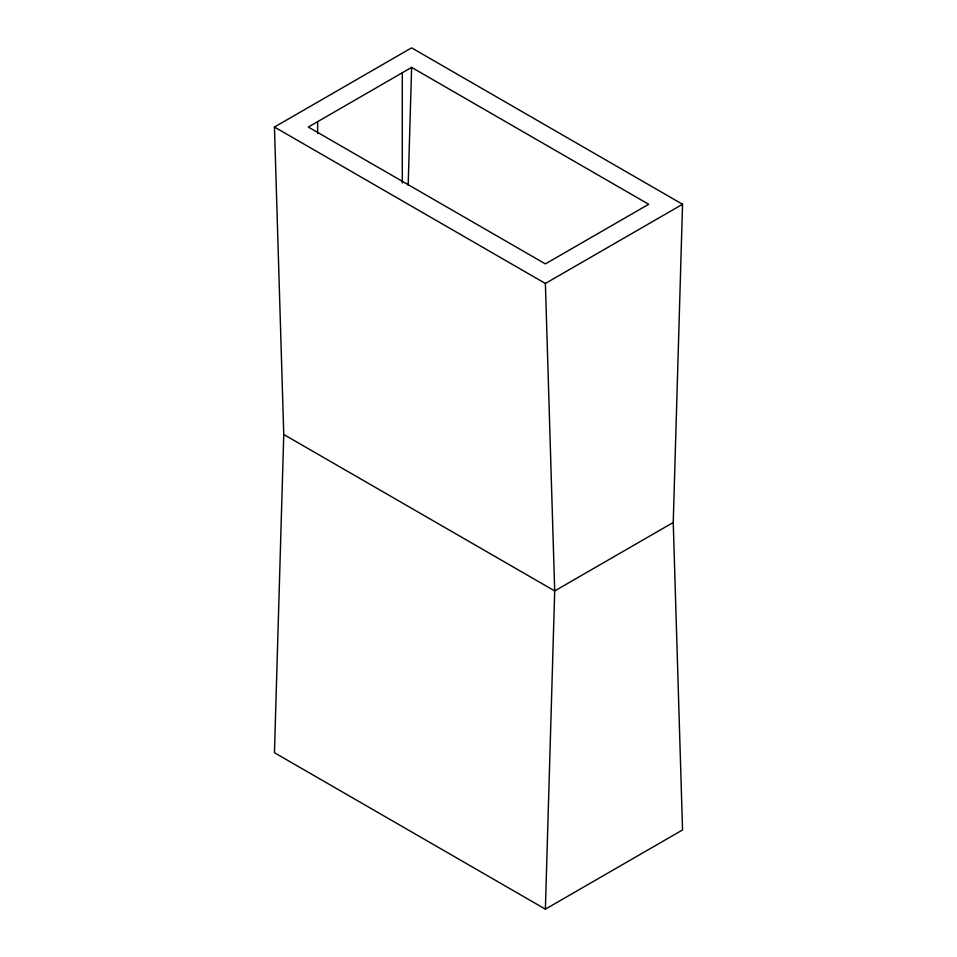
<?xml version="1.0" encoding="UTF-8"?>
<svg xmlns="http://www.w3.org/2000/svg" width="957" height="957" viewBox="0 0 957 957"><rect width="100%" height="100%" fill="white"/><g stroke="black" fill="none" stroke-linecap="round" stroke-linejoin="round"><path stroke-width="1.44" d="M283.762 434.502L274.456 752.728L545.382 909.15L682.544 829.958L673.238 522.498L682.544 204.272L411.618 47.85L274.456 127.042L283.762 434.502L554.701 590.924L673.238 522.498M408.161 185.431L411.618 67.397L648.679 204.272L545.382 263.905L308.321 127.042L411.618 67.397M545.382 909.15L554.701 590.924L545.382 283.463L274.456 127.042M545.382 283.463L682.544 204.272M402.299 72.78L402.299 183.026M317.64 121.659L317.64 133.573"/></g></svg>
